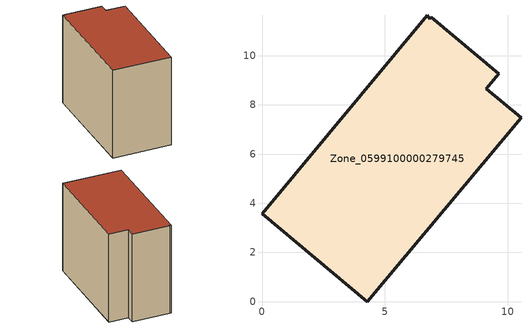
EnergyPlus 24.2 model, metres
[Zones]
Zone_0599100000279745
 floor ground (C_G): 6.89,11.58 9.63,9.28 9.12,8.67 10.54,7.48 4.29,0 0,3.58 6.73,11.64 6.83,11.52 z0
 wall outside (C_F): 4.29,0 10.54,7.48 9.12,8.67 9.63,9.28 6.89,11.58 6.83,11.52 6.73,11.64 0,3.58 4.29,0 z0:8.8
 roof outside (C_R): 9.63,9.28 6.89,11.58 6.83,11.52 6.73,11.64 0,3.58 4.29,0 10.54,7.48 9.12,8.67 z8.8
[BUILDING]
Pand.0599100000279745: North Axis=0; Terrain=City; Loads Convergence Tolerance Value=0.04; Temperature Convergence Tolerance Value=0.4; Solar Distribution=FullExterior; Maximum Number of Warmup Days=25; Minimum Number of Warmup Days=1
[Site:Location]
Rotterdam.The.Hague.AP_ZH_NLD Design_Conditions: Latitude=51.96; Longitude=4.45; Time Zone=1; Elevation=-4.5
[SITE:GROUNDTEMPERATURE:BUILDINGSURFACE]
18, 18, 18, 18, 18, 18, 18, 18, 18, 18, 18, 18
[MATERIAL] Thermal Absorptance=0.9; Solar Absorptance=0.7; Visible Absorptance=0.7
Name | Roughness | Thickness | Conductivity | Density | Specific Heat
G.TI.1946 | MediumSmooth | 0.15 | 1 | 540 | 1210
F.TI.1946 | Rough | 0.3 | 0.857143 | 1920 | 840
R.TI.1946 | MediumRough | 0.2 | 0.1 | 1500 | 1000
[CONSTRUCTION]
C_G: G.TI.1946
C_F: F.TI.1946
C_R: R.TI.1946
[ZONE]
Zone_0599100000279745: Type=1; Multiplier=1; Ceiling Height=Autocalculate; Volume=Autocalculate; Floor Area=autocalculate; Part of Total Floor Area=Yes
[ZONEINFILTRATION:DESIGNFLOWRATE]
Infil_Zone_0599100000279745: Zone or ZoneList or Space or SpaceList=Zone_0599100000279745; Schedule=AlwaysOn; Design Flow Rate Calculation Method=Flow/Area; Flow Rate per Floor Area=0.003; Constant Term Coefficient=1; Temperature Term Coefficient=0; Velocity Term Coefficient=0; Velocity Squared Term Coefficient=0
[HVACTEMPLATE:ZONE:IDEALLOADSAIRSYSTEM]
Zone_0599100000279745: Maximum Heating Supply Air Temperature=50; Minimum Cooling Supply Air Temperature=13; Maximum Heating Supply Air Humidity Ratio=0.0156; Minimum Cooling Supply Air Humidity Ratio=0.0077; Heating Limit=NoLimit; Cooling Limit=NoLimit; Dehumidification Control Type=ConstantSensibleHeatRatio; Cooling Sensible Heat Ratio=0.7; Dehumidification Setpoint=60; Humidification Control Type=None; Humidification Setpoint=30; Outdoor Air Method=None; Outdoor Air Flow Rate per Person=0.00944; Outdoor Air Flow Rate per Zone Floor Area=0; Outdoor Air Flow Rate per Zone=0; Demand Controlled Ventilation Type=None; Outdoor Air Economizer Type=NoEconomizer; Heat Recovery Type=None; Sensible Heat Recovery Effectiveness=0.7; Latent Heat Recovery Effectiveness=0.65
[ZONECONTROL:THERMOSTAT]
ThermostatControl_Zone_0599100000279745: Zone or ZoneList=Zone_0599100000279745; Control Type Schedule=DualSetpointControlType; Control 1=Thermostat_Zone_0599100000279745; Temperature Difference Between Cutout And Setpoint=0
[THERMOSTATSETPOINT:DUALSETPOINT]
Thermostat_Zone_0599100000279745: Heating Setpoint Temperature Schedule=HeatingSetpoint_Zone_0599100000279745; Cooling Setpoint Temperature Schedule=CoolingSetpoint_Zone_0599100000279745
[SCHEDULE:COMPACT]
HeatingSetpoint_Zone_0599100000279745: Through: 12/31, For: AllDays, Until: 24:00, 21
CoolingSetpoint_Zone_0599100000279745: Through: 12/31, For: AllDays, Until: 24:00, 24
DualSetpointControlType: Through: 12/31, For: AllDays, Until: 24:00, 4
AlwaysOn: Through: 12/31, For: AllDays, Until: 24:00, 1
